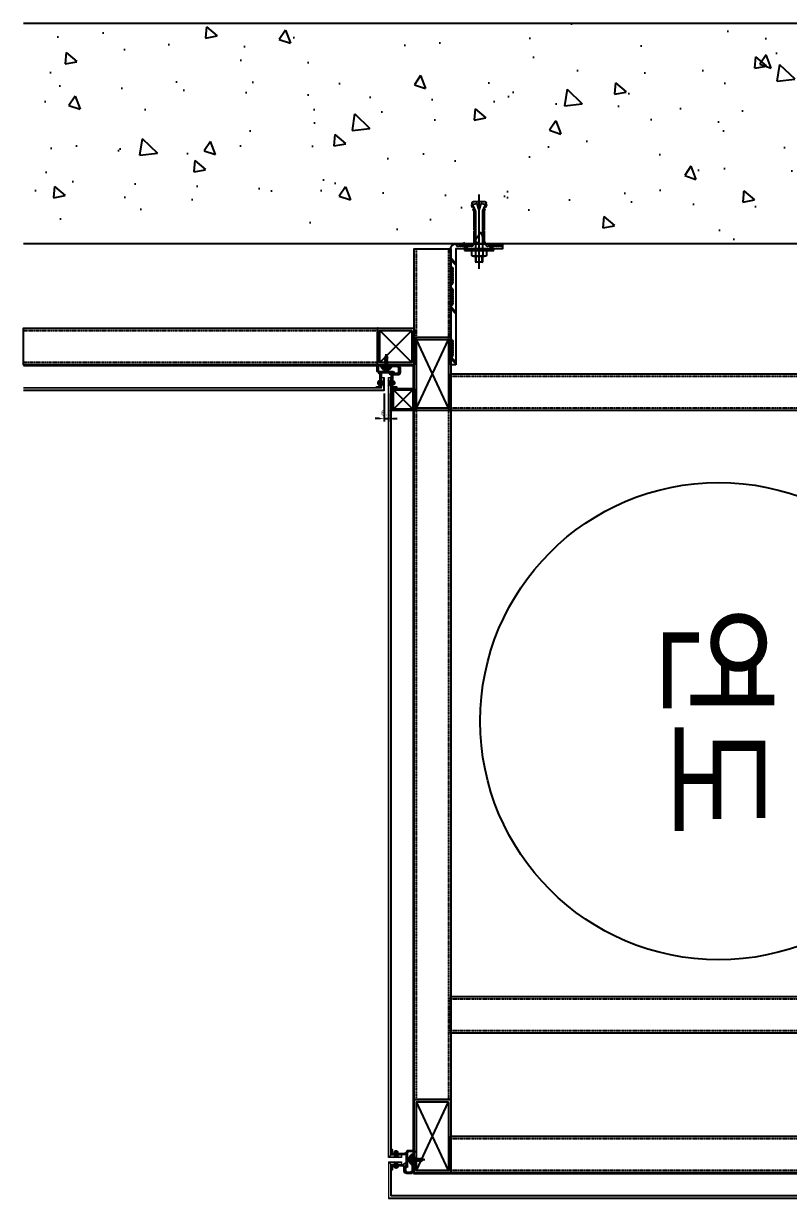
# Model space of a CAD drawing. Header units: millimetres. Extents: x 7297 to 60227, y -7497 to 19324.
# Drawn here: x 52987 to 54029, y -843 to 757 of the extents above; entities that cross this region are included whole.
import ezdxf
from ezdxf.enums import TextEntityAlignment as Align

# ---------------------------------------------------------------- set-up
doc = ezdxf.new("R2010")
doc.units = ezdxf.units.MM
doc.linetypes.add('HIDDEN', pattern=[0.375, 0.25, -0.125])
for name, color, linetype in [('NS_AL_MOLD', 7, 'Continuous'), ('NS_BRACKET_NUTS', 1, 'Continuous'), ('NS_CAULKING', 8, 'Continuous'), ('NS_COL_GREEN', 3, 'Continuous'), ('NS_COL_RED', 1, 'Continuous'), ('NS_COL_WHITE', 7, 'Continuous'), ('NS_CON', 8, 'Continuous'), ('NS_DIM', 1, 'Continuous'), ('NS_FRAME', 253, 'Continuous'), ('NS_GASKET_3M', 150, 'Continuous'), ('NS_PIPE_FRAME', 2, 'Continuous'), ('NS_RIVET_SCREW', 1, 'Continuous'), ('NS_TEXT_TITLE', 141, 'Continuous'), ('NS_WATERPROOF', 150, 'Continuous'), ('NS_WELD', 1, 'Continuous')]:
    doc.layers.add(name, color=color, linetype=linetype)
doc.layers.add('NS_AL_PANEL', color=32, linetype='Continuous', lineweight=9)
doc.styles.add('Expo M', font='Expo M.ttf')
doc.styles.add('XR_PLAN$0$맑은 고딕', font='malgun.ttf')
doc.dimstyles.new('N-SPACE', dxfattribs={"dimscale": 4, "dimtxt": 1.8, "dimasz": 1.5, "dimexe": 1, "dimexo": 1, "dimgap": 1, "dimtad": 1, "dimtoh": 1, "dimdec": 1, "dimzin": 1, "dimdsep": 46, "dimtxsty": 'Expo M', "dimcen": 2, "dimclrd": 1, "dimclre": 1, "dimclrt": 2, "dimadec": 1, "dimazin": 0, "dimtfac": 1, "dimtdec": 1, "dimtix": 1, "dimtmove": 1, "dimatfit": 3, "dimfxl": 1, "dimtolj": 1, "dimtzin": 1, "dimarcsym": 0})
pattern_1 = [(45, (-549004.8037, 34338.6806), (-0.6735192091, 0.6735192091), []), (135, (-549004.8037, 34338.6806), (-0.6735192091, -0.6735192091), [])]

# ---------------------------------------------------------------- blocks, each defined once
blk = doc.blocks.new('*U246')
blk.add_lwpolyline([(0, 0), (50, 0), (50, 1158), (0, 1158)], close=True)
at = {"linetype": 'HIDDEN'}
blk.add_lwpolyline([(3.2, 0), (46.8, 0), (46.8, 1158), (3.2, 1158)], close=True, dxfattribs=at)
blk = doc.blocks.new('female-mold-origin')
for p, q in [((-41.3, 203.7, 16.5), (-41.3, 188.2, 16.5)), ((-34.9, 204.7, 16.5), (-40.3, 204.7, 16.5)), ((-39.8, 188.4, 16.5), (-39.8, 203.2, 16.5)), ((-39.5, 203.5, 16.5), (-34.9, 203.5, 16.5)), ((-43.3, 185.9, 16.5), (-43.3, 185.5, 16.5)), ((-42, 184.2, 16.5), (-41.5, 184.2, 16.5)), ((-41.3, 185.2, 16.5), (-40.3, 185.2, 16.5)), ((-41.3, 185.2, 16.5), (-41.3, 184.4, 16.5)), ((-40, 185.4, 16.5), (-40.1, 185.3, 16.5)), ((-39.6, 185.3, 16.5), (-39.7, 185.4, 16.5)), ((-39.2, 185.4, 16.5), (-39.3, 185.3, 16.5)), ((-38.8, 185.3, 16.5), (-38.9, 185.4, 16.5)), ((-32.8, 187.2, 16.5), (-38.6, 187.2, 16.5)), ((-38.4, 185.4, 16.5), (-38.5, 185.3, 16.5)), ((-38, 185.3, 16.5), (-38.1, 185.4, 16.5)), ((-37.6, 185.4, 16.5), (-37.7, 185.3, 16.5)), ((-37.2, 185.3, 16.5), (-37.3, 185.4, 16.5)), ((-36.8, 185.4, 16.5), (-36.9, 185.3, 16.5)), ((-36.4, 185.3, 16.5), (-36.5, 185.4, 16.5)), ((-36, 185.4, 16.5), (-36.1, 185.3, 16.5)), ((-35.6, 185.3, 16.5), (-35.7, 185.4, 16.5)), ((-35.2, 185.4, 16.5), (-35.3, 185.3, 16.5)), ((-34.8, 185.3, 16.5), (-34.9, 185.4, 16.5)), ((-34.4, 185.4, 16.5), (-34.5, 185.3, 16.5)), ((-34, 185.3, 16.5), (-34.1, 185.4, 16.5)), ((-33.6, 185.4, 16.5), (-33.7, 185.3, 16.5)), ((-33.2, 185.3, 16.5), (-33.3, 185.4, 16.5)), ((-31.4, 177.6, 16.5), (-33.1, 175.8, 16.5)), ((-33, 185.2, 16.5), (-32.8, 185.2, 16.5)), ((-32.1, 174, 16.5), (-29.6, 176.6, 16.5)), ((-31.3, 183.7, 16.5), (-31.3, 177.9, 16.5)), ((-29.3, 177.3, 16.5), (-29.3, 183.7, 16.5)), ((-48.5, 175.7, 16.5), (-51.8, 175.7, 16.5)), ((-51.8, 173.7, 16.5), (-32.8, 173.7, 16.5)), ((-48.3, 175.5, 16.5), (-48.5, 175.7, 16.5)), ((-48.1, 175.7, 16.5), (-48.3, 175.5, 16.5)), ((-33.5, 175.7, 16.5), (-48.1, 175.7, 16.5))]:
    blk.add_line(p, q)
for centre, radius, start, end in [((-40.3, 203.7, 16.5), 1, 90, 180), ((-39.5, 203.2, 16.5), 0.3, 90, 180), ((-34.9, 204.1, 16.5), 0.6, 270, 90), ((-42, 185.9, 16.5), 1.3, 97.4947, 180), ((-42, 185.5, 16.5), 1.3, 180, 270), ((-41.5, 184.4, 16.5), 0.2, 270, 0), ((-40.3, 185.4, 16.5), 0.2, 270, 315), ((-39.9, 185.3, 16.5), 0.2, 45, 135), ((-38.6, 188.4, 16.5), 1.2, 180, 270), ((-39.5, 185.4, 16.5), 0.2, 225, 315), ((-39.1, 185.3, 16.5), 0.2, 45, 135), ((-38.7, 185.4, 16.5), 0.2, 225, 315), ((-38.3, 185.3, 16.5), 0.2, 45, 135), ((-37.9, 185.4, 16.5), 0.2, 225, 315), ((-37.5, 185.3, 16.5), 0.2, 45, 135), ((-37.1, 185.4, 16.5), 0.2, 225, 315), ((-36.7, 185.3, 16.5), 0.2, 45, 135), ((-36.3, 185.4, 16.5), 0.2, 225, 315), ((-35.9, 185.3, 16.5), 0.2, 45, 135), ((-35.5, 185.4, 16.5), 0.2, 225, 315), ((-35.1, 185.3, 16.5), 0.2, 45, 135), ((-34.7, 185.4, 16.5), 0.2, 225, 315), ((-34.3, 185.3, 16.5), 0.2, 45, 135), ((-33.9, 185.4, 16.5), 0.2, 225, 315), ((-33.5, 185.3, 16.5), 0.2, 45, 135), ((-33, 185.4, 16.5), 0.2, 225, 270), ((-32.8, 183.7, 16.5), 3.5, 360, 90), ((-30.3, 177.3, 16.5), 1, 315, 360), ((-51.8, 174.7, 16.5), 1, 90, 270), ((-32.8, 174.7, 16.5), 1, 270, 315)]:
    blk.add_arc(centre, radius, start, end)
at = {"extrusion": (0, 0, -1)}
for centre, radius, start, end in [((42.3, 188.2, -16.5), 1, 180, 262.5053), ((32.8, 183.7, -16.5), 1.5, 90, 180), ((31.8, 177.9, -16.5), 0.5, 180, 225), ((33.5, 176.2, -16.5), 0.5, 225, 270)]:
    blk.add_arc(centre, radius, start, end, dxfattribs=at)
blk = doc.blocks.new('피스')
for p, q in [((-4, 1.5), (-4, 1)), ((-4, 1.5), (4, 1.5)), ((-3, 0), (3, 0)), ((-0.5, 3), (-0.4, 2.3)), ((-0.4, 2.3), (0.4, 2.3)), ((0, 5), (0, -16.8)), ((0.5, 3), (0.4, 2.3)), ((4, 1.5), (4, 1)), ((2, -1.5), (-2, -2)), ((-1.5, -1.5), (-2, -2)), ((-2, -2), (-1.5, -2.5)), ((-1.5, -3.5), (-2, -4)), ((2, -3.5), (-2, -4)), ((-2, -4), (-1.5, -4.5)), ((-1.5, -5.5), (-2, -6)), ((2, -5.5), (-2, -6)), ((-2, -6), (-1.5, -6.5)), ((-1.5, -7.5), (-2, -8)), ((2, -7.5), (-2, -8)), ((-2, -8), (-1.5, -8.5)), ((-1.5, -9.5), (-2, -10)), ((2, -9.5), (-2, -10)), ((-2, -10), (-1.5, -10.5)), ((-1.5, -0.5), (-1.5, -1.5)), ((1.5, -1), (-1.5, -1.5)), ((1.5, -2), (-1.5, -2.5)), ((-1.5, -2.5), (-1.5, -3.5)), ((1.5, -3), (-1.5, -3.5)), ((1.5, -4), (-1.5, -4.5)), ((-1.5, -4.5), (-1.5, -5.5)), ((1.5, -5), (-1.5, -5.5)), ((1.5, -6), (-1.5, -6.5)), ((-1.5, -6.5), (-1.5, -7.5)), ((1.5, -7), (-1.5, -7.5)), ((1.5, -8), (-1.5, -8.5)), ((-1.5, -8.5), (-1.5, -9.5)), ((1.5, -9), (-1.5, -9.5)), ((1.5, -10), (-1.5, -10.5)), ((-1.5, -10.5), (-1.5, -13.5)), ((0, -15), (-1.5, -13.5)), ((-1.3, -13.5), (-1.3, -12)), ((0, -15), (-1.3, -13.5)), ((0, -15), (1.5, -13)), ((1.5, -13), (0.6, -11.5)), ((1.5, -0.5), (1.5, -1)), ((1.5, -1), (2, -1.5)), ((2, -1.5), (1.5, -2)), ((1.5, -2), (1.5, -3)), ((1.5, -3), (2, -3.5)), ((2, -3.5), (1.5, -4)), ((1.5, -4), (1.5, -5)), ((1.5, -5), (2, -5.5)), ((2, -5.5), (1.5, -6)), ((1.5, -6), (1.5, -7)), ((1.5, -7), (2, -7.5)), ((2, -7.5), (1.5, -8)), ((1.5, -8), (1.5, -9)), ((1.5, -9), (2, -9.5)), ((2, -9.5), (1.5, -10)), ((1.5, -10), (1.5, -13))]:
    blk.add_line(p, q)
for centre, radius, start, end in [((0, -3.1), 6.08, 94.7146, 131.1121), ((-3, 1), 1, 180, 270), ((-2, -0.5), 0.5, 0, 90), ((0, -3.1), 6.08, 48.8879, 85.2854), ((2, -0.5), 0.5, 90, 180), ((3, 1), 1, 270, 0), ((-0.3, -12), 1, 30.0863, 180)]:
    blk.add_arc(centre, radius, start, end)
blk = doc.blocks.new('N-SCREW')
blk.add_blockref('피스', (17.3, -1))
blk = doc.blocks.new('flat_rivet')
for p, q in [((13688.1, 7905, 0), (13688.1, 7908.5, 0)), ((13690.4, 7908.5), (13694.6, 7908.5)), ((13690.4, 7907.5), (13694.6, 7907.5)), ((13690.4, 7906), (13694.6, 7906)), ((13690.4, 7905), (13694.6, 7905)), ((13694.6, 7908.5), (13695.9, 7910.5)), ((13694.6, 7905), (13694.6, 7908.5)), ((13695.9, 7903), (13694.6, 7905))]:
    blk.add_line(p, q)
at = {"ltscale": 3}
blk.add_line((13690.4, 7908.5), (13690.4, 7905), dxfattribs=at)
for centre, radius, start, end in [((13689.6, 7906.7, 0), 2.2, 133.0029, 226.9971), ((13689.2, 7907.9), 1.3, 27.3471, 152.6529), ((13689.2, 7905.6), 1.3, 207.3471, 332.6529)]:
    blk.add_arc(centre, radius, start, end)
blk = doc.blocks.new('SCREW_COVER')
h = blk.add_hatch()
h.set_pattern_fill('ANSI37', color=256, scale=0.3, angle=360, style=0, pattern_type=2)
h.set_pattern_definition(pattern_1)
h.paths.add_polyline_path([(209804.7, 123357.3), (209804.7, 123359.8), (209804.5, 123359.8), (209804.2, 123359.8), (209804, 123359.8), (209803.8, 123359.8), (209803.6, 123359.8), (209803.4, 123359.8), (209803.1, 123359.9), (209802.9, 123359.9), (209802.7, 123359.9), (209802.5, 123360), (209802.3, 123360), (209802.1, 123360.1), (209801.6, 123360.1), (209801.2, 123360.3), (209801.2, 123360.3), (209801.2, 123360.3), (209801.1, 123360.3), (209801.1, 123360.3), (209801.1, 123360.3), (209801.1, 123360.3), (209801, 123360.3), (209801, 123360.3), (209801, 123360.3), (209800.9, 123360.3), (209800.9, 123360.3), (209800.9, 123360.3), (209800.9, 123360.4), (209800.8, 123360.4), (209800.8, 123360.4), (209800.8, 123360.4), (209800.7, 123360.4), (209800.7, 123360.4), (209800.7, 123360.4), (209800.7, 123360.5), (209800.6, 123360.5), (209800.6, 123360.5), (209800.6, 123360.5), (209800.6, 123360.5), (209800.5, 123360.5), (209800.5, 123360.6), (209800.5, 123360.6), (209800.5, 123360.6), (209800.4, 123360.6), (209800.4, 123360.6), (209800.4, 123360.7), (209800.4, 123360.7), (209800.3, 123360.7), (209800.3, 123360.7), (209800.3, 123360.8), (209800.3, 123360.8), (209800.3, 123360.8), (209800.2, 123360.8), (209800.2, 123360.9), (209800.2, 123360.9), (209800.2, 123360.9), (209800.2, 123361), (209800.2, 123361), (209800.1, 123361), (209800.1, 123361), (209800.1, 123361.1), (209800.1, 123361.1), (209800.1, 123361.1), (209800.1, 123361.2), (209800.1, 123361.2), (209800.1, 123361.2), (209800.1, 123361.2), (209800.1, 123361.3), (209800, 123361.3), (209800, 123361.3), (209800, 123361.4), (209800, 123361.4), (209800, 123361.4), (209800, 123361.4), (209800, 123361.5), (209800, 123361.5), (209800, 123361.5), (209800, 123361.6), (209800, 123361.6), (209800, 123362.3), (209797.2, 123362.3), (209797.3, 123362), (209797.4, 123361.8), (209797.5, 123361.6), (209797.6, 123361.3), (209797.7, 123361.1), (209797.8, 123360.9), (209798, 123360.7), (209798.1, 123360.5), (209798.3, 123360.2), (209798.5, 123360), (209798.7, 123359.8), (209798.8, 123359.6), (209799, 123359.4), (209799.2, 123359.3), (209799.4, 123359.1), (209799.6, 123358.9), (209799.9, 123358.8), (209800.1, 123358.6), (209800.3, 123358.4), (209800.5, 123358.3), (209800.8, 123358.2), (209801, 123358.1), (209801.3, 123357.9), (209801.5, 123357.8), (209801.7, 123357.7), (209802, 123357.7), (209802.2, 123357.6), (209802.5, 123357.5), (209802.7, 123357.4), (209803, 123357.4), (209803.3, 123357.4), (209803.5, 123357.3), (209803.8, 123357.3), (209804, 123357.3), (209804.3, 123357.3), (209804.5, 123357.3)])
h.paths.add_polyline_path([(209805.1, 123359.8), (209805.1, 123359.8), (209805.1, 123359.8)])
h = blk.add_hatch()
h.set_pattern_fill('ANSI37', color=256, scale=0.3, angle=360, style=0, pattern_type=2)
h.set_pattern_definition(pattern_1)
h.paths.add_polyline_path([(209804.7, 123357.3), (209804.7, 123359.8), (209804.9, 123359.8), (209805.1, 123359.8), (209805.3, 123359.8), (209805.5, 123359.8), (209805.8, 123359.8), (209806, 123359.8), (209806.2, 123359.9), (209806.4, 123359.9), (209806.6, 123359.9), (209806.9, 123360), (209807.1, 123360), (209807.3, 123360.1), (209807.7, 123360.1), (209808.1, 123360.3), (209808.1, 123360.3), (209808.2, 123360.3), (209808.2, 123360.3), (209808.2, 123360.3), (209808.3, 123360.3), (209808.3, 123360.3), (209808.3, 123360.3), (209808.3, 123360.3), (209808.4, 123360.3), (209808.4, 123360.3), (209808.4, 123360.3), (209808.5, 123360.3), (209808.5, 123360.4), (209808.5, 123360.4), (209808.5, 123360.4), (209808.6, 123360.4), (209808.6, 123360.4), (209808.6, 123360.4), (209808.7, 123360.4), (209808.7, 123360.5), (209808.7, 123360.5), (209808.7, 123360.5), (209808.8, 123360.5), (209808.8, 123360.5), (209808.8, 123360.5), (209808.8, 123360.6), (209808.9, 123360.6), (209808.9, 123360.6), (209808.9, 123360.6), (209808.9, 123360.6), (209809, 123360.7), (209809, 123360.7), (209809, 123360.7), (209809, 123360.7), (209809, 123360.8), (209809.1, 123360.8), (209809.1, 123360.8), (209809.1, 123360.8), (209809.1, 123360.9), (209809.1, 123360.9), (209809.1, 123360.9), (209809.2, 123361), (209809.2, 123361), (209809.2, 123361), (209809.2, 123361), (209809.2, 123361.1), (209809.2, 123361.1), (209809.2, 123361.1), (209809.3, 123361.2), (209809.3, 123361.2), (209809.3, 123361.2), (209809.3, 123361.2), (209809.3, 123361.3), (209809.3, 123361.3), (209809.3, 123361.3), (209809.3, 123361.4), (209809.3, 123361.4), (209809.3, 123361.4), (209809.3, 123361.4), (209809.3, 123361.5), (209809.3, 123361.5), (209809.3, 123361.5), (209809.3, 123361.6), (209809.3, 123361.6), (209809.3, 123362.3), (209812.2, 123362.3), (209812.1, 123362), (209812, 123361.8), (209811.9, 123361.6), (209811.8, 123361.3), (209811.6, 123361.1), (209811.5, 123360.9), (209811.4, 123360.7), (209811.2, 123360.5), (209811, 123360.2), (209810.9, 123360), (209810.7, 123359.8), (209810.5, 123359.6), (209810.3, 123359.4), (209810.1, 123359.3), (209809.9, 123359.1), (209809.7, 123358.9), (209809.5, 123358.8), (209809.3, 123358.6), (209809, 123358.4), (209808.8, 123358.3), (209808.6, 123358.2), (209808.3, 123358.1), (209808.1, 123357.9), (209807.8, 123357.8), (209807.6, 123357.7), (209807.4, 123357.7), (209807.1, 123357.6), (209806.8, 123357.5), (209806.6, 123357.4), (209806.3, 123357.4), (209806.1, 123357.4), (209805.8, 123357.3), (209805.6, 123357.3), (209805.3, 123357.3), (209805.1, 123357.3), (209804.8, 123357.3)])
h.paths.add_polyline_path([(209804.2, 123359.8), (209804.2, 123359.8), (209804.2, 123359.8)])
for centre, start, end in [((209804.4, 123365.1), 200.8427, 271.6915), ((209804.9, 123365.1), 268.3085, 339.1573)]:
    blk.add_arc(centre, 7.79, start, end)
blk = doc.blocks.new('male-mold')
for p, q in [((-241, 13.7, -850.5), (-239.7, 14.7, -850.5)), ((-239.4, 13.3, -850.5), (-240.8, 13.3, -850.5)), ((-239.4, 13.3, -850.5), (-239.4, -2.4, -850.5)), ((-238.1, 13.9, -850.5), (-238.1, -4.5, -850.5)), ((-259.9, -3.7, -850.5), (-259.9, -9.1, -850.5)), ((-239.7, -2.7, -850.5), (-258.9, -2.7, -850.5)), ((-258.7, -9.1, -850.5), (-258.7, -4.5, -850.5)), ((-258.4, -4.2, -850.5), (-241.3, -4.2, -850.5)), ((-236.6, -8.2, -850.5), (-229.7, -8.2, -850.5)), ((-230.4, -6.5, -850.5), (-236.1, -6.5, -850.5)), ((-229.9, -6, -850.5), (-229.9, -5.5, -850.5)), ((-228.9, -7.4, -850.5), (-228.9, -5.5, -850.5))]:
    blk.add_line(p, q)
for centre, radius, start, end in [((-240.8, 13.5, -850.5), 0.24, 127.1884, 270), ((-239.1, 13.9, -850.5), 1, 360, 127.1884), ((-258.9, -3.7, -850.5), 1, 90, 180), ((-259.3, -9.1, -850.5), 0.6, 180, 0), ((-258.4, -4.5, -850.5), 0.3, 90, 180), ((-241.3, -5.8, -850.5), 1.6, 13.4233, 90), ((-239.7, -2.4, -850.5), 0.3, 270, 360), ((-236.6, -5.2, -850.5), 3, 224.427, 270), ((-236.1, -4.5, -850.5), 2, 180, 270), ((-230.4, -6, -850.5), 0.5, 270, 0), ((-229.4, -5.5, -850.5), 0.5, 0, 180), ((-229.7, -7.4, -850.5), 0.85, 270, 0)]:
    blk.add_arc(centre, radius, start, end)
at = {"extrusion": (0, 0, -1)}
blk.add_arc((235.9, -4.5, 850.5), 4, 315.573, 346.5767, dxfattribs=at)
blk = doc.blocks.new('*U98')
for p, q in [((1, 50), (0, 50)), ((0, 49), (0, 50)), ((0, 49), (0, 1)), ((49, 50), (1, 50)), ((49, 50), (50, 50)), ((50, 49), (50, 50)), ((50, 1), (50, 49)), ((3.2, 3.2), (46.8, 46.8)), ((46.8, 3.2), (3.2, 46.8)), ((0, 1), (0, 0)), ((1, 0), (0, 0)), ((50, 1), (50, 0)), ((1, 0), (49, 0)), ((49, 0), (50, 0))]:
    blk.add_line(p, q)
blk.add_lwpolyline([(3.2, 46.8), (3.2, 3.2), (46.8, 3.2), (46.8, 46.8)], close=True)
for centre, start, end in [((1, 49), 90, 180), ((49, 49), 0, 90), ((1, 1), 180, 270), ((49, 1), 270, 0)]:
    blk.add_arc(centre, 1, start, end)
blk = doc.blocks.new('*U241')
blk.add_lwpolyline([(0, 0), (50, 0), (50, 482.2), (0, 482.2)], close=True)
at = {"linetype": 'HIDDEN'}
blk.add_lwpolyline([(3.2, 0), (46.8, 0), (46.8, 482.2), (3.2, 482.2)], close=True, dxfattribs=at)
blk = doc.blocks.new('*D297')
at = {"layer": 'NS_DIM', "color": 1, "lineweight": -2, "transparency": 16777216}
for p, q in [((53478.1, 252.5), (53478.1, 214.5)), ((53484.1, 252.5), (53484.1, 214.5)), ((53472.1, 218.5), (53466.1, 218.5)), ((53478.1, 218.5), (53484.1, 218.5)), ((53490.1, 218.5), (53496.1, 218.5))]:
    blk.add_line(p, q, dxfattribs=at)
at = {"layer": 'NS_DIM', "color": 1, "transparency": 16777216}
for points in [[(53472.1, 219.5), (53472.1, 217.5), (53478.1, 218.5)], [(53490.1, 219.5), (53490.1, 217.5), (53484.1, 218.5)]]:
    blk.add_solid(points, dxfattribs=at)
at = {"layer": 'NS_DIM', "color": 2, "transparency": 16777216, "insert": (53481.1, 226.3), "char_height": 7.2, "attachment_point": 5, "style": 'Expo M'}
blk.add_mtext('\\A1;6.0', dxfattribs=at)
blk = doc.blocks.new('*U101')
for p, q in [((1, 100), (0, 100)), ((0, 99), (0, 100)), ((0, 99), (0, 1)), ((49, 100), (1, 100)), ((3.2, 3.2), (46.8, 96.8)), ((46.8, 3.2), (3.2, 96.8)), ((49, 100), (50, 100)), ((50, 99), (50, 100)), ((50, 1), (50, 99)), ((0, 1), (0, 0)), ((1, 0), (0, 0)), ((50, 1), (50, 0)), ((1, 0), (49, 0)), ((49, 0), (50, 0))]:
    blk.add_line(p, q)
blk.add_lwpolyline([(3.2, 96.8), (3.2, 3.2), (46.8, 3.2), (46.8, 96.8)], close=True)
for centre, start, end in [((1, 99), 90, 180), ((49, 99), 0, 90), ((1, 1), 180, 270), ((49, 1), 270, 0)]:
    blk.add_arc(centre, 1, start, end)
blk = doc.blocks.new('*U234')
blk.add_lwpolyline([(0, 0), (50, 0), (50, 730), (0, 730)], close=True)
at = {"linetype": 'HIDDEN'}
blk.add_lwpolyline([(3.2, 0), (46.8, 0), (46.8, 730), (3.2, 730)], close=True, dxfattribs=at)
blk = doc.blocks.new('A$C0843732F')
for centre, start in [((0, -3), 90), ((0, -6), 150), ((0, -9), 150), ((0, -12), 150), ((0, -15), 150), ((0, -18), 150), ((0, -21), 150)]:
    blk.add_arc(centre, 3, start, 270)
blk = doc.blocks.new('set anchor')
for p, q in [((7.9, 64.5), (-7.9, 64.5)), ((0, -27.2), (0, 74.1)), ((-8.9, 56.5), (-10.1, 59.4)), ((-3.7, 61.8), (-9.5, 60.5)), ((-5, 52), (-9.4, 62.2)), ((-8.9, 56.5), (-8, 56.8)), ((-8.2, 54.8), (-7.3, 55.2)), ((-7.1, 52), (-8.2, 54.8)), ((-7.3, 55.2), (-8, 56.8)), ((-7.1, 25.8), (-7.1, 52)), ((-5, -2), (-5, 52)), ((0, 52.8), (-2.7, 61.3)), ((0, 52.8), (2.7, 61.3)), ((9.5, 60.5), (3.7, 61.8)), ((5, 52), (9.4, 62.2)), ((5, 52), (5, -2)), ((7.1, 52), (8.2, 54.8)), ((7.1, 52), (7.1, 25.8)), ((7.3, 55.2), (8, 56.8)), ((8.2, 54.8), (7.3, 55.2)), ((8.9, 56.5), (8, 56.8)), ((8.9, 56.5), (10.1, 59.4)), ((-7.1, 25.8), (-5.8, 25.8)), ((-7.1, 6), (-7.1, 24.2)), ((-7.1, 24.2), (-5.8, 24.2)), ((-5.8, 24.2), (-5.8, 25.8)), ((7.1, 25.8), (5.8, 25.8)), ((5.8, 24.2), (5.8, 25.8)), ((7.1, 24.2), (5.8, 24.2)), ((7.1, 24.2), (7.1, 6)), ((-20, 0), (20, 0)), ((-20, -2), (-20, 0)), ((20, 0), (20, -2)), ((20, -2), (-20, -2)), ((7.5, -2), (-7.5, -2)), ((7.5, -2), (-7.5, -2)), ((7.5, -10), (-7.5, -10)), ((-5, -3), (-5, -9)), ((-5, -17.4), (-5, -10)), ((-4.2, -18.2), (-4.2, -10)), ((4.2, -18.2), (4.2, -10)), ((5, -3), (5, -9)), ((5, -10), (5, -17.4)), ((5, -17.4), (-5, -17.4)), ((-4.2, -18.2), (-5, -17.4)), ((-4.2, -18.2), (4.2, -18.2)), ((5, -17.4), (4.2, -18.2))]:
    blk.add_line(p, q)
blk.add_lwpolyline([(5, -3, 0.202073), (-5, -3, 0.404145), (-10, -3), (-10, -9, 0.404145), (-5, -9, 0.202073), (5, -9, 0.404145), (10, -9), (10, -3, 0.404145)], format="xyb", close=True)
for centre, radius, start, end in [((-7.9, 62.8), 1.67, 90, 203.4287), ((7.9, 62.8), 1.67, 336.5713, 90), ((-9.3, 59.7), 0.833, 102.5288, 201.8014), ((-3.5, 61), 0.833, 17.6501, 102.5288), ((3.5, 61), 0.833, 77.4712, 162.3499), ((9.3, 59.7), 0.833, 338.1986, 77.4712)]:
    blk.add_arc(centre, radius, start, end)

msp = doc.modelspace()

# ---------------------------------------------------------------- hatches: boundary and pattern name
at = {"layer": 'NS_COL_WHITE'}
h = msp.add_hatch(dxfattribs=at)
h.set_pattern_fill('JIS_WOOD', color=256, angle=90, style=0, pattern_type=2)
h.set_pattern_definition([(135, (63886.7442, 6477.3188), (-0.5, -0.5), [])])
h.paths.add_polyline_path([(53488.13, 259.53), (53488.13, 229.53), (53489.13, 229.53), (53489.13, 259.53)])
at = {"layer": 'NS_CON'}
h = msp.add_hatch(dxfattribs=at)
h.set_pattern_fill('AR-CONC', color=256, angle=-90)
h.set_pattern_definition([(320, (64783.15, -116494.68), (-15.93909, -182.18467), [19.05, -209.55]), (265, (64783.15, -116494.68), (191.05685, 35.24342), [15.24, -167.64058]), (10.45144, (64781.82, -116509.86), (175.11775, -146.94125), [16.19, -178.09024]), (316.1842, (64833.95, -116494.68), (-42.04233, -271.07904), [28.575, -314.325]), (6.63556, (64830.45, -116517.27), (247.4261, -237.40413), [24.285, -267.1356]), (261.18415, (64833.95, -116494.68), (247.4261, -237.40413), [22.85997, -251.4597]), (291, (64821.25, -116520.08), (-102.2652, -151.6144), [19.05, -209.55]), (236, (64821.25, -116520.08), (184.18797, -61.80203), [15.24, -167.64]), (341.45144, (64812.73, -116532.71), (81.92277, -213.41642), [16.19, -178.08994]), (307.5, (64783.15, -116494.676), (84.55504, -3.088603), [0, -165.608, 0, -170.18, 0, -168.275]), (277.5, (64783.15, -116494.68), (100.180575, -66.81966), [0, -97.028, 0, -161.798, 0, -64.135]), (237.5, (64783.15, -116438.034), (-5.728744, -135.590595), [0, -63.5, 0, -198.12, 0, -262.89]), (227.5, (64783.15, -116412.63), (25.42649, -148.12918), [0, -82.55, 0, -131.572, 0, -186.69])])
h.paths.add_polyline_path([(52986.9, 456.53), (52986.9, 756.53), (54349.13, 756.53), (54349.13, 456.53)])

# ---------------------------------------------------------------- linework, layer by layer
at = {"layer": 'NS_AL_PANEL'}
for p, q in [((53474.13, 260.53), (53474.13, 274.53)), ((53474.13, 274.53), (53478.13, 274.53)), ((53474.63, 260.03), (53474.63, 274.53)), ((53477.63, 274.53), (53477.63, 257.03)), ((53478.13, 274.53), (53478.13, 256.53)), ((53484.13, -787.47), (53484.13, 274.53)), ((53484.13, 274.53), (53488.13, 274.53)), ((53484.63, -786.97), (53484.63, 274.53)), ((53487.63, -783.97), (53487.63, 274.53)), ((53488.13, -783.47), (53488.13, 274.53)), ((53474.13, 260.53), (52986.9, 260.53)), ((53474.63, 260.03), (52986.9, 260.03)), ((53477.63, 257.03), (52986.9, 257.03)), ((53478.13, 256.53), (52986.9, 256.53)), ((53488.13, -783.47), (53484.63, -786.97)), ((53487.63, -783.97), (53502.13, -783.97)), ((53488.13, -783.47), (53502.13, -783.47)), ((53502.13, -783.47), (53502.13, -787.47)), ((53502.13, -787.47), (53484.13, -787.47)), ((53484.13, -793.47), (53484.13, -843.47)), ((53484.13, -793.47), (53502.13, -793.47)), ((53502.13, -786.97), (53484.63, -786.97)), ((53484.63, -842.97), (53484.63, -793.97)), ((53484.63, -793.97), (53502.13, -793.97)), ((53488.13, -797.47), (53484.63, -793.97)), ((53487.63, -839.97), (53487.63, -796.97)), ((53502.13, -796.97), (53487.63, -796.97)), ((53488.13, -839.47), (53488.13, -797.47)), ((53502.13, -797.47), (53488.13, -797.47)), ((53502.13, -793.47), (53502.13, -797.47)), ((53484.13, -843.47), (54384.13, -843.47)), ((54383.63, -842.97), (53484.63, -842.97)), ((53487.63, -839.97), (54380.63, -839.97)), ((54380.13, -839.47), (53488.13, -839.47))]:
    msp.add_line(p, q, dxfattribs=at)
at = {"layer": 'NS_BRACKET_NUTS'}
msp.add_lwpolyline([(53576.13, 291.53), (53569.13, 291.53), (53569.13, 449.53, -0.4142136), (53576.13, 456.53), (53639.38, 456.53), (53639.38, 449.53), (53576.13, 449.53)], format="xyb", close=True, dxfattribs=at)
at = {"layer": 'NS_COL_GREEN'}
msp.add_circle((53934.13, -193.47), 325, dxfattribs=at)
at = {"layer": 'NS_COL_RED', "ltscale": 8}
for p, q in [((53586.1, 449.53), (53593.1, 456.53)), ((53588.93, 449.53), (53595.93, 456.53)), ((53621.05, 449.53), (53628.05, 456.53)), ((53623.88, 449.53), (53630.88, 456.53)), ((53576.13, 430.25), (53569.13, 437.25)), ((53576.13, 427.43), (53569.13, 434.43)), ((53576.13, 364.09), (53569.13, 371.09)), ((53576.13, 361.26), (53569.13, 368.26)), ((53576.13, 295.85), (53569.13, 302.85)), ((53576.13, 293.02), (53569.13, 300.02))]:
    msp.add_line(p, q, dxfattribs=at)
at = {"layer": 'NS_CON'}
for p, q in [((54349.13, 756.53), (52986.9, 756.53)), ((54349.13, 456.53), (52986.9, 456.53))]:
    msp.add_line(p, q, dxfattribs=at)
at = {"layer": 'NS_GASKET_3M'}
msp.add_lwpolyline([(53488.13, 259.53), (53488.13, 229.53), (53489.13, 229.53), (53489.13, 259.53)], close=True, dxfattribs=at)
at = {"layer": 'NS_WATERPROOF', "ltscale": 3}
for p, q in [((53518.63, 291.03), (52986.9, 291.03)), ((53518.63, 290.53), (52986.9, 290.53)), ((53518.13, -809.47), (53518.13, 291.03)), ((53518.63, -809.47), (53518.63, 291.03)), ((53518.13, -808.97), (54350.13, -808.97)), ((53518.13, -809.47), (54350.13, -809.47))]:
    msp.add_line(p, q, dxfattribs=at)

# ---------------------------------------------------------------- block references
at = {"layer": 'NS_AL_MOLD', "xscale": -1}
for name, p, rotation in [('male-mold', (53476.85, 520.39, 850.48), 270.0000000000001), ('female-mold-origin', (53529.39, 465.24, -16.48), 180), ('male-mold', (53747.99, -786.18, 850.48), 180), ('female-mold-origin', (53692.83, -838.72, -16.48), 90)]:
    msp.add_blockref(name, p, dxfattribs=dict(at, rotation=rotation))
at = {"layer": 'NS_BRACKET_NUTS', "xscale": -1}
msp.add_blockref('set anchor', (53607.75, 449.53), dxfattribs=at)
at = {"layer": 'NS_CAULKING'}
msp.add_blockref('SCREW_COVER', (-156323.54, -123072.75), dxfattribs=at)
at = {"layer": 'NS_CAULKING', "rotation": 270}
msp.add_blockref('SCREW_COVER', (-69845.15, 209014.21), dxfattribs=at)
at = {"layer": 'NS_FRAME', "xscale": -1}
msp.add_blockref('*U246', (53569.13, -708.47), dxfattribs=at)
for name, p, rotation in [('*U241', (53469.13, 341.53), 90), ('*U234', (53569.13, 229.53), 270), ('*U234', (53569.13, -618.47), 270), ('*U234', (53569.13, -808.47), 270)]:
    msp.add_blockref(name, p, dxfattribs=dict(at, rotation=rotation))
at = {"layer": 'NS_PIPE_FRAME', "xscale": -1}
for name, p in [('*U98', (53519.13, 291.53)), ('*U101', (53569.13, 229.53)), ('*U101', (53569.13, -808.47))]:
    msp.add_blockref(name, p, dxfattribs=at)
at = {"layer": 'NS_PIPE_FRAME', "xscale": -0.6, "yscale": 0.6, "zscale": 0.6, "rotation": 270}
msp.add_blockref('*U98', (53489.13, 229.53), dxfattribs=at)
at = {"layer": 'NS_RIVET_SCREW', "xscale": -1}
for name, p, rotation in [('N-SCREW', (53463.88, 288.51), 180), ('flat_rivet', (45587.9, -14489.37), 270), ('N-SCREW', (53516.1, -773.22), 90)]:
    msp.add_blockref(name, p, dxfattribs=dict(at, rotation=rotation))
at = {"layer": 'NS_RIVET_SCREW'}
msp.add_blockref('flat_rivet', (39782.23, -7639.69), dxfattribs=at)
at = {"layer": 'NS_RIVET_SCREW', "xscale": -1}
msp.add_blockref('flat_rivet', (67180.03, -7639.69), dxfattribs=at)
at = {"layer": 'NS_RIVET_SCREW', "rotation": 270}
msp.add_blockref('flat_rivet', (45587.9, 12908.43), dxfattribs=at)
at = {"layer": 'NS_WELD', "extrusion": (0, 0, -1), "xscale": -1, "zscale": -1}
for p, rotation in [((-53576.13, 456.53), 270), ((-53616.29, 456.53), 270), ((-53569.13, 401.27), 180), ((-53569.13, 372.48), 180), ((-53569.13, 302.39), 180)]:
    msp.add_blockref('A$C0843732F', p, dxfattribs=dict(at, rotation=rotation))

# ---------------------------------------------------------------- texts
at = {"layer": 'NS_TEXT_TITLE', "style": 'XR_PLAN$0$맑은 고딕'}
msp.add_text('연도', height=126, rotation=270, dxfattribs=at).set_placement((53934.13, -193.47), align=Align.MIDDLE)

# ---------------------------------------------------------------- dimensions: what is measured, and where the dimension line sits
at = {"layer": 'NS_DIM'}
dim = msp.add_linear_dim(base=(53484.13, 218.51), p1=(53478.13, 256.53), p2=(53484.13, 256.53), angle=180, dimstyle='N-SPACE', dxfattribs=at)
dim.commit()
dim.dimension.update_dxf_attribs({"geometry": '*D297', "text_midpoint": (53481.13, 226.29)})

doc.saveas('drawing.dxf')
